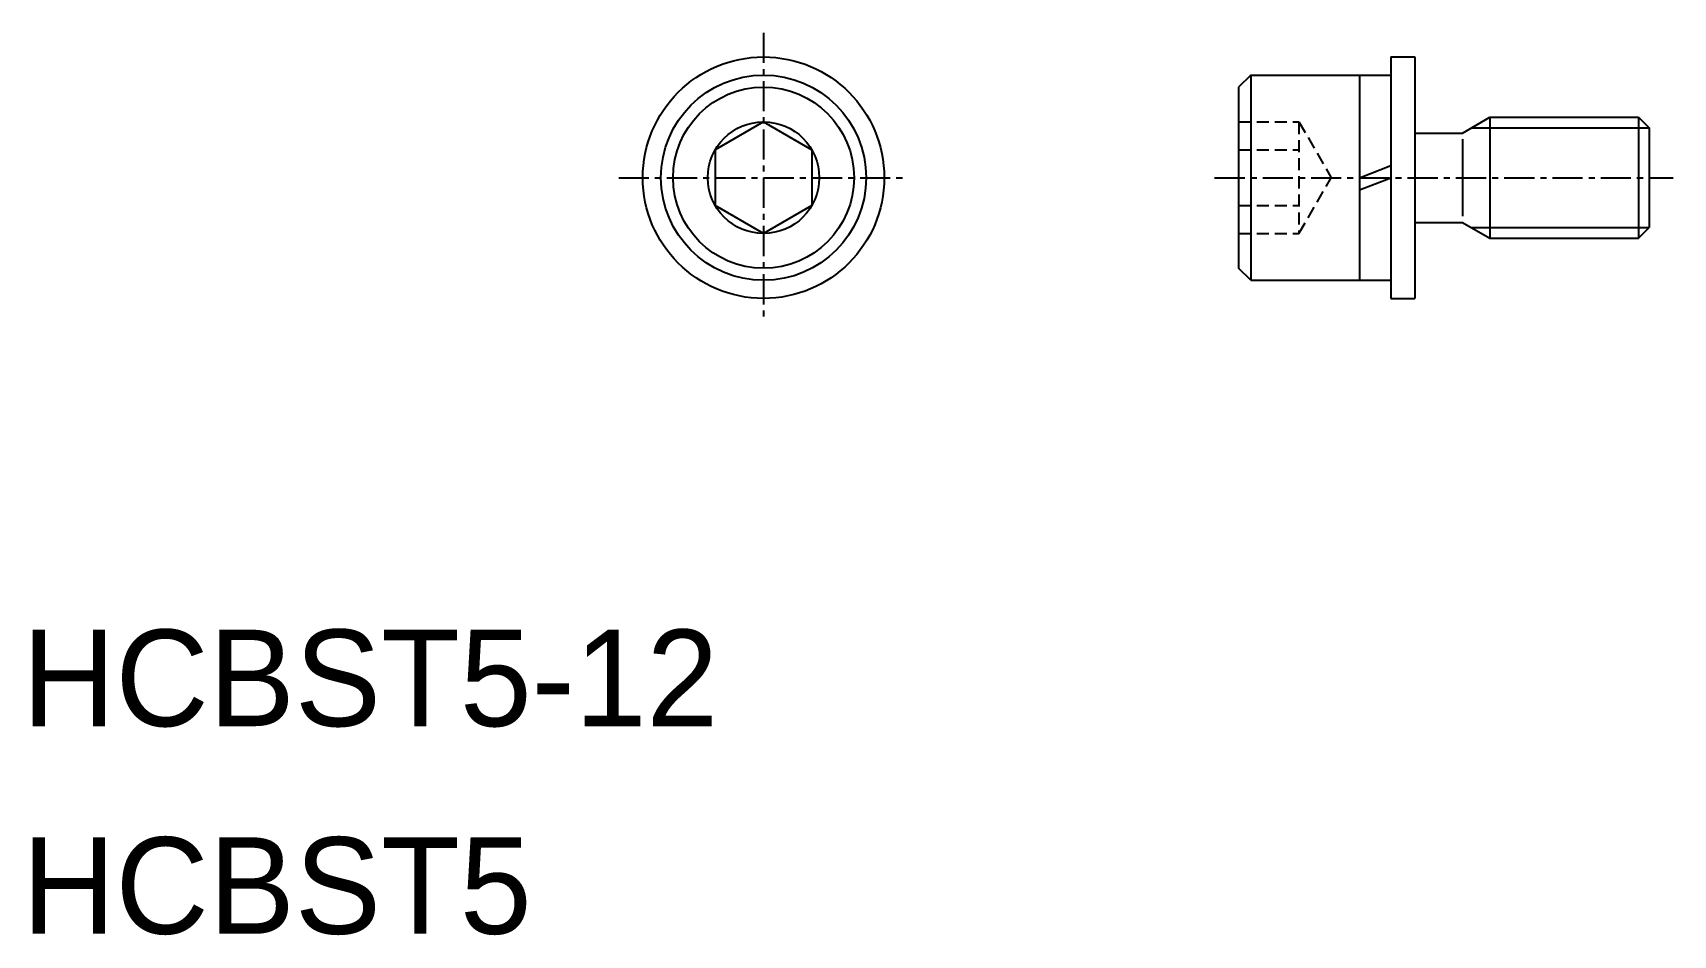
# Model space of a CAD drawing. Extents: x 0.4 to 68.4, y -0.1 to 37.3.
import ezdxf

# ---------------------------------------------------------------- set-up
doc = ezdxf.new("R2010")
doc.units = 0
doc.linetypes.add('CENTER', pattern=[2, 1.25, -0.25, 0.25, -0.25])
doc.linetypes.add('DASHED', pattern=[0.75, 0.5, -0.25])
doc.layers.get('0').update_dxf_attribs({"linetype": 'CONTINUOUS'})
doc.layers.add('CENTER', color=1, linetype='CENTER')

msp = doc.modelspace()

# ---------------------------------------------------------------- linework, layer by layer
at = {"color": 7, "linetype": 'CONTINUOUS'}
for p, q in [((56.686, 36.315), (56.686, 26.315)), ((56.686, 36.315), (57.686, 36.315)), ((57.686, 36.315), (57.686, 26.315)), ((50.886, 35.565), (50.386, 35.065)), ((50.886, 35.565), (56.686, 35.565)), ((50.886, 35.565), (50.886, 27.065)), ((55.386, 35.565), (55.386, 27.065)), ((50.386, 35.065), (50.386, 27.565)), ((30.707, 33.624), (28.707, 32.47)), ((30.707, 33.624), (32.707, 32.47)), ((59.66, 33.165), (60.786, 33.815)), ((60.786, 33.815), (66.953, 33.815)), ((60.786, 33.815), (60.786, 28.815)), ((60.786, 33.815), (60.786, 28.815)), ((66.953, 33.815), (66.953, 28.815)), ((66.953, 33.815), (67.386, 33.382)), ((67.386, 33.382), (67.386, 29.248)), ((57.686, 33.165), (59.66, 33.165)), ((59.66, 32.915), (59.66, 29.715)), ((28.707, 32.47), (28.707, 30.16)), ((32.707, 32.47), (32.707, 30.16)), ((55.386, 31.315), (56.686, 31.815)), ((55.386, 30.815), (56.686, 31.315)), ((30.707, 29.006), (28.707, 30.16)), ((32.707, 30.16), (30.707, 29.006)), ((57.686, 29.465), (59.66, 29.465)), ((59.66, 29.465), (60.786, 28.815)), ((66.953, 28.815), (67.386, 29.248)), ((60.786, 28.815), (66.953, 28.815)), ((50.886, 27.065), (50.386, 27.565)), ((50.886, 27.065), (56.686, 27.065)), ((56.686, 26.315), (57.686, 26.315))]:
    msp.add_line(p, q, dxfattribs=at)
at = {"color": 3, "linetype": 'DASHED'}
for p, q in [((50.386, 33.624), (52.886, 33.624)), ((52.886, 33.624), (54.219, 31.315)), ((52.886, 33.624), (52.886, 29.006)), ((53.219, 33.047), (53.219, 33.047)), ((50.386, 32.47), (52.886, 32.47)), ((53.553, 32.47), (53.553, 32.47)), ((52.886, 29.006), (54.219, 31.315)), ((50.386, 30.16), (52.886, 30.16)), ((50.386, 29.006), (52.886, 29.006))]:
    msp.add_line(p, q, dxfattribs=at)
at = {"color": 3, "linetype": 'CONTINUOUS'}
for p, q in [((60.036, 33.382), (67.386, 33.382)), ((60.036, 29.248), (67.386, 29.248))]:
    msp.add_line(p, q, dxfattribs=at)
at = {"color": 7, "linetype": 'CONTINUOUS'}
for radius in [5, 4.25, 3.75, 2.309]:
    msp.add_circle((30.707, 31.315), radius, dxfattribs=at)
at = {"layer": 'CENTER', "color": 1, "linetype": 'CENTER'}
for p, q in [((30.707, 37.315), (30.707, 25.315)), ((24.707, 31.315), (36.707, 31.315)), ((49.386, 31.315), (68.386, 31.315))]:
    msp.add_line(p, q, dxfattribs=at)

# ---------------------------------------------------------------- texts
at = {"color": 7, "linetype": 'CONTINUOUS'}
for s, p in [('HCBST5-12', (0, 8.599)), ('HCBST5', (0, 0))]:
    msp.add_text(s, height=4, dxfattribs=at).set_placement(p)

doc.saveas('drawing.dxf')
